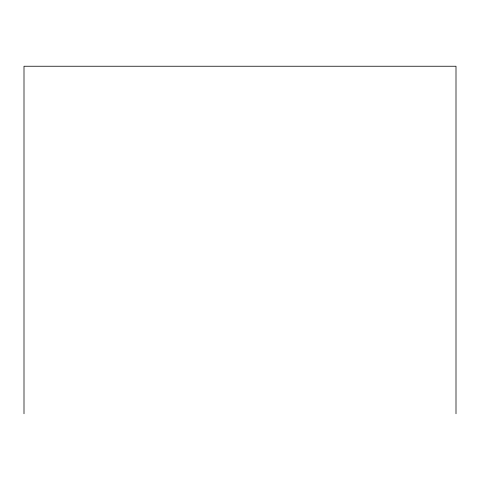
<?xml version="1.0" encoding="UTF-8"?>
<svg xmlns="http://www.w3.org/2000/svg" width="480" height="480" viewBox="0 0 480 480"><rect width="100%" height="100%" fill="white"/><g stroke="black" fill="none" stroke-linecap="round" stroke-linejoin="round"><path stroke-width="0.72" d="M456 413.76L456 66.24L24 66.24L24 413.76"/></g></svg>
